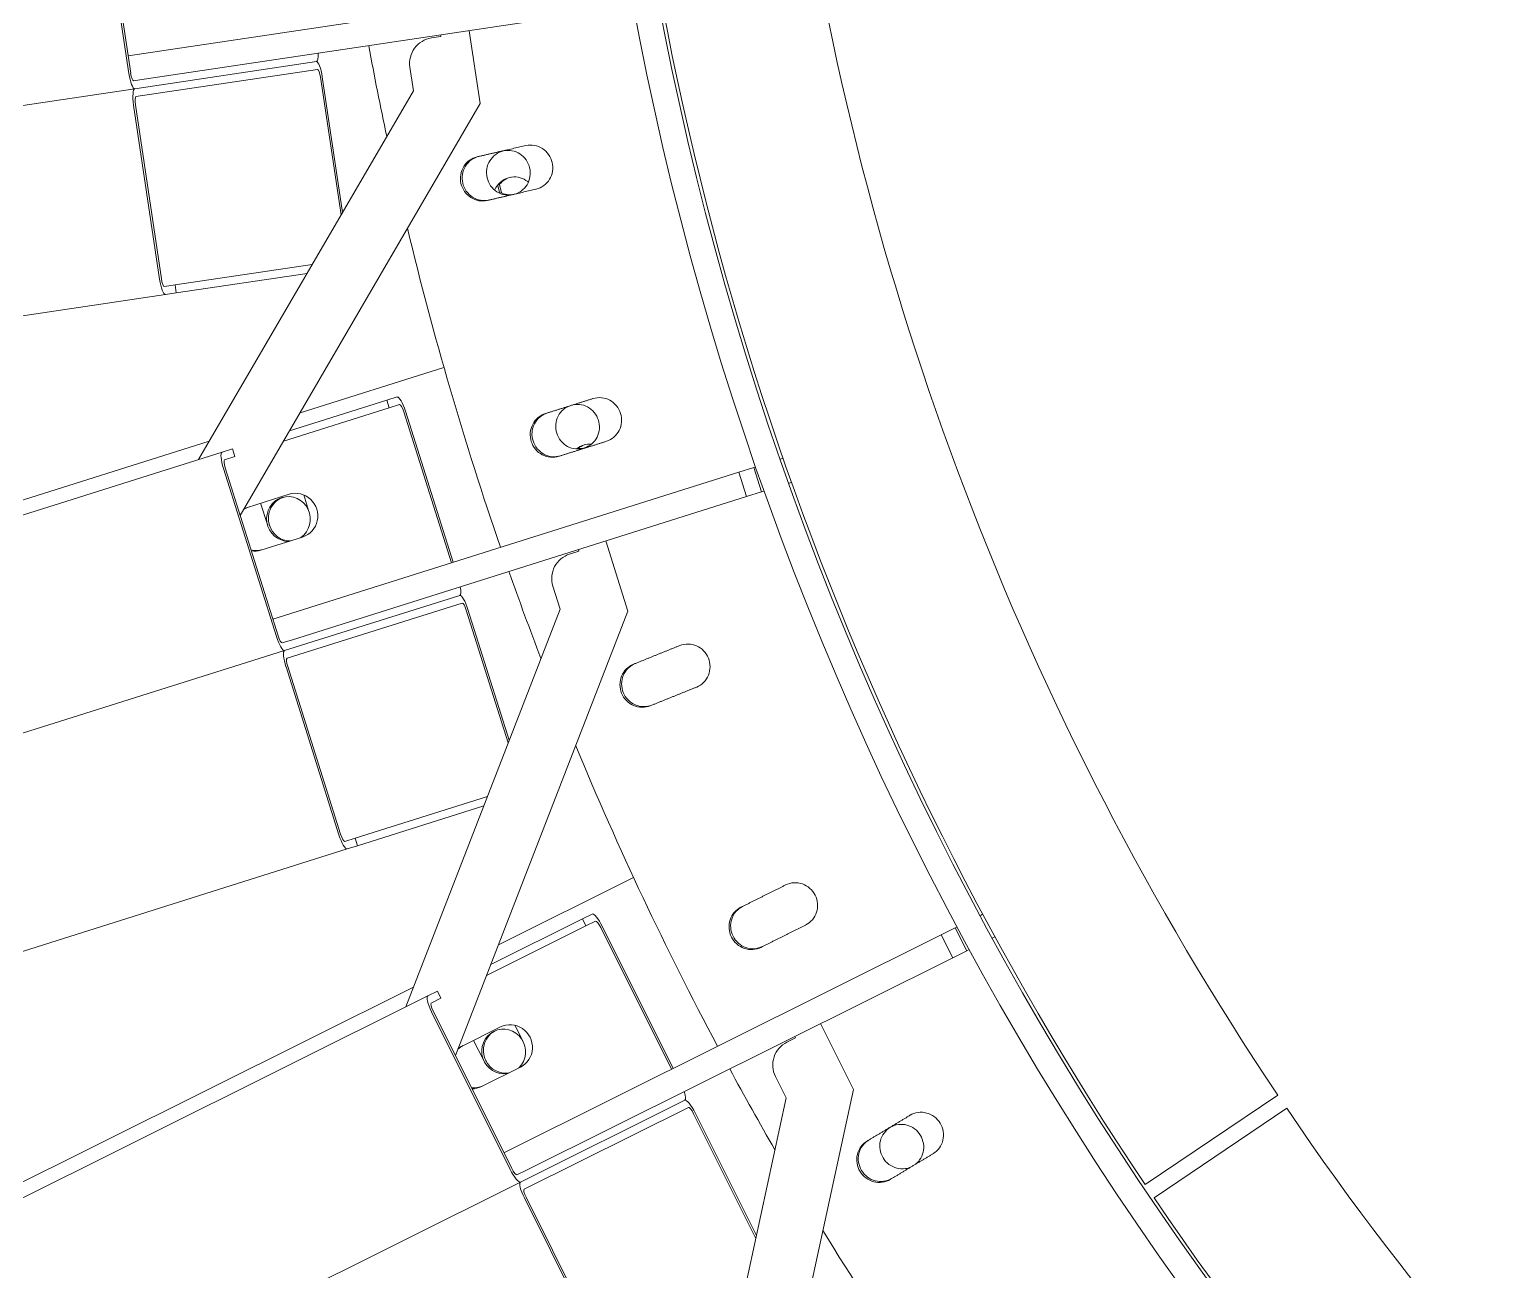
# Model space of a CAD drawing. Header units: millimetres. Extents: x -272986 to 200319, y -34579 to 49604.
# Drawn here: x 6626.9 to 7086.8, y 37869 to 38257.1 of the extents above; entities that cross this region are included whole.
import ezdxf
from ezdxf import colors
from ezdxf.entities.mleader import LeaderData, LeaderLine
from ezdxf.math import Vec2, Vec3

# ---------------------------------------------------------------- set-up
doc = ezdxf.new("R2010")
doc.units = ezdxf.units.MM
doc.linetypes.add('HIDDEN2', pattern=[4.7625, 3.175, -1.5875])
doc.layers.get('Defpoints').update_dxf_attribs({"color": 9})
for name, color, linetype in [('X 0001 M', 7, 'Continuous'), ('X 1001 M', 8, 'HIDDEN2'), ('X 3001 D', 5, 'Continuous')]:
    doc.layers.add(name, color=color, linetype=linetype)
doc.layers.add('X 5999 H', color=7, linetype='Continuous', true_color=0xffffff)
doc.styles.add('BIT STD. 2.5', font='isocpeur.ttf', dxfattribs={"height": 2.5})
doc.dimstyles.new('BIT STD. 2.5', dxfattribs={"dimtxt": 2.5, "dimasz": 2.5, "dimexe": 1, "dimexo": 0.75, "dimgap": 1, "dimtad": 1, "dimdec": 0, "dimdsep": 46, "dimtxsty": 'BIT STD. 2.5', "dimcen": 0, "dimadec": 0, "dimazin": 0, "dimtfac": 1, "dimtdec": 0, "dimtmove": 0, "dimatfit": 3, "dimfxl": 1, "dimtfill": 1, "dimlwd": -1, "dimlwe": -1, "dimarcsym": 0})

# ---------------------------------------------------------------- blocks, each defined once
blk = doc.blocks.new('A$C89218876')
at = {"layer": 'X 1001 M', "linetype": 'Continuous', "lineweight": 0}
for p, q in [((472.66, -813.68), (497.66, -856.98)), ((468.33, -816.18), (493.33, -859.48)), ((413.16, -901.68), (412.84, -900.91)), ((405.55, -904.22), (405.77, -904.74)), ((405.77, -904.74), (405.93, -905.14)), ((413.22, -901.84), (413.16, -901.68)), ((416.6, -909.99), (409.21, -913.05)), ((416.6, -909.99), (416.29, -909.23)), ((418.47, -914.49), (416.6, -909.99)), ((409, -912.54), (409.21, -913.05)), ((409.21, -913.05), (411.07, -917.56)), ((411.07, -917.56), (418.47, -914.49)), ((475.39, -1051.92), (418.47, -914.49)), ((469.5, -1058.62), (411.07, -917.56)), ((436.12, -957.11), (457.39, -948.3)), ((600.4, -989.87), (457.39, -948.3)), ((259.11, -956.53), (259.24, -957.08)), ((267.02, -955.21), (266.82, -954.4)), ((267.06, -955.38), (267.02, -955.21)), ((259.24, -957.08), (259.34, -957.5)), ((261.21, -965.28), (261.34, -965.83)), ((269.12, -963.96), (261.34, -965.83)), ((269.12, -963.96), (268.93, -963.16)), ((270.26, -968.7), (269.12, -963.96)), ((440.02, -965.23), (439.56, -965.43)), ((441.17, -968.01), (440.02, -965.23)), ((261.34, -965.83), (262.48, -970.57)), ((262.48, -970.57), (270.26, -968.7)), ((304.98, -1113.34), (270.26, -968.7)), ((458.55, -969.47), (451.62, -972.34)), ((458.55, -969.47), (586.58, -1006.68)), ((298.12, -1119.03), (262.48, -970.57)), ((500.79, -981.74), (461.23, -998.13)), ((501.66, -981.99), (461.44, -998.65)), ((119.39, -1151.89), (107.41, -999.68)), ((127.06, -1147.34), (115.39, -999.05)), ((457.04, -1001.08), (478.99, -1054.08)), ((457.04, -1001.08), (478.99, -1054.08)), ((459.35, -1000.13), (481.3, -1053.12)), ((446.91, -1004.06), (401.18, -1023.01)), ((401.39, -1023.53), (447.12, -1004.58)), ((281.02, -1013.55), (303.41, -1008.18)), ((438.15, -1071.6), (303.41, -1008.18)), ((386.49, -1012.22), (404.53, -1055.78)), ((283.61, -1022.19), (283.12, -1022.3)), ((284.31, -1025.1), (283.61, -1022.19)), ((400.59, -1028.12), (399.3, -1025)), ((301.25, -1029.26), (293.96, -1031.01)), ((301.25, -1029.26), (421.88, -1086.05)), ((396.99, -1025.96), (398.28, -1029.08)), ((398.28, -1029.08), (400.59, -1028.12)), ((398.28, -1029.08), (410.5, -1058.59)), ((400.59, -1028.12), (413.86, -1060.17)), ((534.64, -1031.64), (483.82, -1052.69)), ((534.85, -1032.16), (484.04, -1053.21)), ((167.59, -1038.94), (170.23, -1038.52)), ((170.14, -1039.1), (167.85, -1039.46)), ((119.01, -1045.03), (141.96, -1043.23)), ((265.12, -1126.95), (141.96, -1043.23)), ((341.05, -1048), (299.41, -1058)), ((341.86, -1048.38), (299.54, -1058.54)), ((430.01, -1052.4), (435.04, -1050.29)), ((443.15, -1051.58), (448.37, -1064.18)), ((475.39, -1051.92), (476.68, -1055.04)), ((120.21, -1053.97), (119.72, -1054.01)), ((120.45, -1056.96), (120.21, -1053.97)), ((358.06, -1056.01), (368.18, -1098.16)), ((360.96, -1057.37), (370.61, -1097.58)), ((423.77, -1077.56), (474.59, -1056.51)), ((423.99, -1078.08), (474.8, -1057.03)), ((435.44, -1069.54), (430.22, -1056.93)), ((478.99, -1054.08), (1418.35, -3321.9)), ((478.99, -1054.08), (1418.35, -3321.9)), ((223.39, -1060.22), (234.39, -1106.06)), ((284.33, -1061.61), (236.2, -1073.17)), ((236.33, -1073.72), (284.47, -1062.16)), ((294.81, -1060.26), (308.2, -1116.03)), ((294.81, -1060.26), (308.2, -1116.03)), ((297.24, -1059.67), (310.63, -1115.45)), ((440.23, -1062.3), (440.6, -1062.15)), ((136.53, -1063.72), (129.05, -1064.31)), ((136.53, -1063.72), (246.79, -1138.67)), ((440.27, -1062.9), (433.81, -1065.6)), ((440.55, -1062.78), (440.53, -1062.79)), ((231.6, -1075.43), (232.39, -1078.71)), ((234.82, -1078.13), (234.03, -1074.85)), ((419.96, -1074.88), (417.65, -1075.84)), ((417.65, -1075.84), (418.94, -1078.95)), ((421.25, -1078), (419.96, -1074.88)), ((232.39, -1078.71), (234.82, -1078.13)), ((232.39, -1078.71), (239.85, -1109.77)), ((234.82, -1078.13), (242.92, -1111.86)), ((418.94, -1078.95), (1356.91, -3343.43)), ((415.91, -1083.24), (994.35, -2479.67)), ((172.91, -1088.45), (130.21, -1091.81)), ((173.65, -1088.95), (130.26, -1092.37)), ((125.32, -1093.32), (129.82, -1150.51)), ((125.32, -1093.32), (129.82, -1150.51)), ((127.81, -1093.12), (132.31, -1150.31)), ((188.46, -1099.02), (191.86, -1142.24)), ((368.18, -1098.16), (370.61, -1097.58)), ((368.97, -1101.44), (368.18, -1098.16)), ((370.61, -1097.58), (371.4, -1100.86)), ((191.11, -1100.82), (194.35, -1142.04)), ((366.67, -1102.57), (313.19, -1115.41)), ((366.8, -1103.12), (313.32, -1115.96)), ((371.4, -1100.86), (944.49, -3487.94)), ((260.08, -1106.71), (265.39, -1105.42)), ((273.2, -1107.95), (276.38, -1121.22)), ((262.77, -1124.49), (259.58, -1111.22)), ((304.98, -1113.34), (305.77, -1116.62)), ((308.2, -1116.03), (881.24, -3502.91)), ((308.2, -1116.03), (881.24, -3502.91)), ((249.99, -1130.59), (303.47, -1117.75)), ((250.12, -1131.13), (303.6, -1118.29)), ((268.57, -1118.68), (261.77, -1120.34)), ((268.63, -1118.09), (269.02, -1118)), ((268.87, -1118.61), (268.85, -1118.62)), ((246.64, -1127.34), (244.21, -1127.93)), ((244.21, -1127.93), (244.99, -1131.21)), ((244.99, -1131.21), (817.2, -3514.61)), ((247.43, -1130.62), (246.64, -1127.34)), ((241.33, -1134.96), (594.2, -2604.69)), ((191.86, -1142.24), (194.35, -1142.04)), ((192.13, -1145.6), (191.86, -1142.24)), ((194.35, -1142.04), (194.62, -1145.41)), ((127.06, -1147.34), (127.33, -1150.7)), ((189.68, -1146.36), (134.85, -1150.67)), ((189.72, -1146.92), (134.89, -1151.24)), ((194.62, -1145.41), (387.26, -3593.21)), ((70.05, -1155.77), (124.88, -1151.46)), ((70.09, -1156.34), (124.92, -1152.02)), ((129.82, -1150.51), (322.41, -3597.61)), ((129.82, -1150.51), (322.41, -3597.61))]:
    blk.add_line(p, q, dxfattribs=at)
for centre, radius, start, end in [((0, 0), 991, 300.14454, 329.21948), ((0, 0), 941, 300.15222, 326.10582), ((0, 0), 992, 274.5, 316.99278), ((0, 0), 1000, 274.5, 316.99278), ((0, 0), 941, 273.89418, 299.84778), ((0, 0), 991, 270.78052, 299.85546), ((0, 0.03), 1083.53, 297.52154, 303.01435), ((448.56, -964.94), 8, 202.5, 292.5), ((0, 0.03), 1083.53, 294.43779, 295.96944), ((0, 0.03), 1083.53, 288.52167, 294.01457), ((292.09, -1023.24), 8, 193.5, 283.5), ((0, 0.03), 1083.53, 285.43802, 286.96957), ((0, 0.03), 1083.53, 279.52184, 285.0148), ((128.42, -1056.33), 8, 184.5, 274.5), ((0, 0.03), 1083.53, 276.43826, 277.96975)]:
    blk.add_arc(centre, radius, start, end, dxfattribs=at)
for centre, major_axis, ratio, start_param, end_param in [((452.42, -1003), (4.62, 1.91), 0.224951, 0, 1.047198), ((461.66, -999.17), (-2.31, -0.96), 0.224951, -1.570796, 0), ((401.61, -1024.05), (-4.62, -1.91), 0.224951, -1.570796, 0), ((483.61, -1052.17), (-2.31, -0.96), 0.224951, 0, 1.570796), ((437.75, -1055.95), (6.66, 2.16), 0.97437, -1.492733, -0.23467), ((474.37, -1055.99), (4.62, 1.91), 0.224951, -1.570796, 0), ((289.95, -1061.42), (4.86, 1.17), 0.224951, 0, 1.047198), ((299.67, -1059.09), (-2.43, -0.58), 0.224951, -1.570796, 0), ((437.75, -1055.95), (-6.66, -2.16), 0.97437, 0.041238, 1.645827), ((441.69, -1066.34), (6.47, 2.68), 0.97437, -0.540658, 0), ((441.69, -1066.34), (-6.47, -2.68), 0.97437, 0, 0.288703), ((236.47, -1074.26), (-4.86, -1.17), 0.224951, -1.570796, 0), ((423.56, -1077.04), (-4.62, -1.91), 0.224951, 0, 1.570796), ((120.33, -1093.71), (4.98, 0.39), 0.224951, 0, 1.047198), ((130.3, -1092.93), (-2.49, -0.2), 0.224951, -1.570796, 0), ((366.54, -1102.03), (2.43, 0.58), 0.224951, -1.570796, 0), ((267.18, -1111.43), (-6.91, -1.1), 0.97437, 0.041238, 1.645827), ((267.18, -1111.43), (6.91, 1.1), 0.97437, -1.492733, -0.23467), ((303.34, -1117.2), (4.86, 1.17), 0.224951, -1.570796, 0), ((313.06, -1114.87), (-2.43, -0.58), 0.224951, 0, 1.570796), ((269.44, -1122.31), (6.81, 1.63), 0.97437, -0.540658, 0), ((269.44, -1122.31), (-6.81, -1.63), 0.97437, 0, 0.288703), ((249.86, -1130.04), (-4.86, -1.17), 0.224951, 0, 1.570796), ((189.63, -1145.8), (2.49, 0.2), 0.224951, -1.570796, 0), ((124.83, -1150.9), (4.98, 0.39), 0.224951, -1.570796, 0), ((134.8, -1150.11), (-2.49, -0.2), 0.224951, 0, 1.570796)]:
    blk.add_ellipse(centre, major_axis=major_axis, ratio=ratio, start_param=start_param, end_param=end_param, dxfattribs=at)
at = {"layer": 'X 1001 M', "linetype": 'Continuous', "lineweight": 0, "extrusion": (0, 0, -1)}
for centre, major_axis, ratio, start_param, end_param in [((461.66, -999.17), (-4.62, -1.91), 0.224951, 0, 1.570796), ((401.61, -1024.05), (-2.31, -0.96), 0.224951, 0, 1.570796), ((436.69, -1054.26), (-6.47, -2.68), 0.97437, 0, 3.141593), ((437.93, -1056.48), (6.66, 2.16), 0.97437, 0.213375, 5.916741), ((474.37, -1055.99), (2.31, 0.96), 0.224951, 0, 1.570796), ((483.61, -1052.17), (-4.62, -1.91), 0.224951, -1.570796, 0), ((299.67, -1059.09), (-4.86, -1.17), 0.224951, 0, 1.570796), ((441.91, -1066.86), (6.47, 2.68), 0.97437, 0, 0.446983), ((441.91, -1066.86), (-6.47, -2.68), 0.97437, -0.173337, 0), ((236.47, -1074.26), (-2.43, -0.58), 0.224951, 0, 1.570796), ((423.56, -1077.04), (-2.31, -0.96), 0.224951, -1.570796, 0), ((130.3, -1092.93), (-4.98, -0.39), 0.224951, 0, 1.570796), ((266.39, -1109.59), (-6.81, -1.63), 0.97437, 0, 3.141593), ((366.54, -1102.03), (4.86, 1.17), 0.224951, 0, 1.570796), ((267.26, -1111.98), (6.91, 1.1), 0.97437, 0.213375, 5.916741), ((303.34, -1117.2), (2.43, 0.58), 0.224951, 0, 1.570796), ((313.06, -1114.87), (-4.86, -1.17), 0.224951, -1.570796, 0), ((269.57, -1122.85), (6.81, 1.63), 0.97437, 0, 0.446983), ((269.57, -1122.85), (-6.81, -1.63), 0.97437, -0.173337, 0), ((249.86, -1130.04), (-2.43, -0.58), 0.224951, -1.570796, 0), ((189.63, -1145.8), (4.98, 0.39), 0.224951, 0, 1.570796), ((124.83, -1150.9), (2.49, 0.2), 0.224951, 0, 1.570796), ((134.8, -1150.11), (-4.98, -0.39), 0.224951, -1.570796, 0)]:
    blk.add_ellipse(centre, major_axis=major_axis, ratio=ratio, start_param=start_param, end_param=end_param, dxfattribs=at)
at = {"layer": 'X 1001 M', "linetype": 'Continuous', "lineweight": 0}
for points, knots in [([(479.13, -924.89), (479.12, -924.88), (479.11, -924.86), (479.11, -924.85), (478.71, -924.09), (478.14, -923.37), (476.74, -922.2), (475.91, -921.77), (474.26, -921.26), (473.33, -921.16), (471.48, -921.32), (470.57, -921.59), (469.01, -922.39), (468.26, -922.96), (467.04, -924.36), (466.58, -925.18), (466.02, -926.81), (465.88, -927.74), (466, -929.55), (466.25, -930.44), (466.64, -931.22), (466.65, -931.23), (466.65, -931.25)], [4.214319, 4.214319, 4.214319, 4.214319, 4.218897, 4.218897, 4.218897, 4.481428, 4.481428, 4.743958, 4.743958, 5.006489, 5.006489, 5.269019, 5.269019, 5.53155, 5.53155, 5.79408, 5.79408, 6.056611, 6.056611, 6.319142, 6.319142, 6.32372, 6.32372, 6.32372, 6.32372]), ([(482.8, -932.1), (482.99, -932.65), (483.12, -933.24), (483.24, -934.76), (483.11, -935.69), (482.55, -937.34), (482.09, -938.17), (480.87, -939.58), (480.11, -940.16), (478.53, -940.97), (477.62, -941.24), (475.76, -941.4), (474.81, -941.29), (473.15, -940.76), (472.32, -940.32), (470.92, -939.13), (470.35, -938.39), (469.58, -936.86), (469.33, -935.97), (469.21, -934.16), (469.35, -933.23), (469.91, -931.6), (470.37, -930.78), (471.59, -929.38), (472.35, -928.81), (473.91, -928.01), (474.82, -927.74), (476.66, -927.57), (477.6, -927.68), (479.25, -928.19), (480.07, -928.62), (481.25, -929.6), (481.67, -930.07), (482.02, -930.56)], [0.091606, 0.091606, 0.091606, 0.091606, 0.264823, 0.264823, 0.529646, 0.529646, 0.794469, 0.794469, 1.059292, 1.059292, 1.324115, 1.324115, 1.588938, 1.588938, 1.853761, 1.853761, 2.118584, 2.118584, 2.381123, 2.381123, 2.643662, 2.643662, 2.906201, 2.906201, 3.16874, 3.16874, 3.43128, 3.43128, 3.693819, 3.693819, 3.956358, 3.956358, 4.136099, 4.136099, 4.136099, 4.136099]), ([(485.95, -938.28), (486.33, -939.03), (486.59, -939.92), (486.72, -941.73), (486.6, -942.66), (486.04, -944.31), (485.58, -945.14), (484.36, -946.55), (483.59, -947.13), (482.02, -947.94), (481.1, -948.21), (479.24, -948.37), (478.3, -948.26), (476.64, -947.73), (475.81, -947.29), (474.42, -946.12), (473.86, -945.39), (473.47, -944.64)], [0.004513, 0.004513, 0.004513, 0.004513, 0.264815, 0.264815, 0.52963, 0.52963, 0.794446, 0.794446, 1.059261, 1.059261, 1.324076, 1.324076, 1.588891, 1.588891, 1.853706, 1.853706, 2.114008, 2.114008, 2.114008, 2.114008]), ([(473.73, -945.14), (474.11, -945.89), (474.68, -946.62), (476.06, -947.79), (476.89, -948.24), (478.56, -948.76), (479.5, -948.87), (481.36, -948.71), (482.28, -948.44), (483.85, -947.64), (484.61, -947.05), (485.83, -945.64), (486.3, -944.81), (486.85, -943.16), (486.98, -942.23), (486.84, -940.42), (486.59, -939.54), (486.2, -938.78)], [2.104891, 2.104891, 2.104891, 2.104891, 2.365195, 2.365195, 2.630009, 2.630009, 2.894824, 2.894824, 3.159639, 3.159639, 3.424453, 3.424453, 3.689268, 3.689268, 3.954082, 3.954082, 4.214386, 4.214386, 4.214386, 4.214386]), ([(405.08, -959.63), (405.08, -959.62), (405.07, -959.6), (405.06, -959.59), (404.73, -958.8), (404.22, -958.03), (402.91, -956.77), (402.12, -956.27), (400.52, -955.63), (399.59, -955.45), (397.74, -955.47), (396.81, -955.67), (395.2, -956.34), (394.4, -956.86), (393.07, -958.15), (392.55, -958.93), (391.86, -960.52), (391.65, -961.43), (391.63, -963.25), (391.81, -964.16), (392.14, -964.96), (392.14, -964.97), (392.15, -964.99)], [4.214319, 4.214319, 4.214319, 4.214319, 4.218897, 4.218897, 4.218897, 4.481428, 4.481428, 4.743958, 4.743958, 5.006489, 5.006489, 5.269019, 5.269019, 5.53155, 5.53155, 5.79408, 5.79408, 6.056611, 6.056611, 6.319142, 6.319142, 6.32372, 6.32372, 6.32372, 6.32372]), ([(410.83, -973.51), (411.16, -974.3), (411.34, -975.2), (411.33, -977.01), (411.13, -977.93), (410.45, -979.54), (409.92, -980.33), (408.59, -981.64), (407.79, -982.16), (406.16, -982.83), (405.22, -983.03), (403.36, -983.05), (402.42, -982.86), (400.81, -982.21), (400.02, -981.7), (398.72, -980.42), (398.22, -979.65), (397.9, -978.87)], [0.004513, 0.004513, 0.004513, 0.004513, 0.264815, 0.264815, 0.52963, 0.52963, 0.794446, 0.794446, 1.059261, 1.059261, 1.324076, 1.324076, 1.588891, 1.588891, 1.853706, 1.853706, 2.114008, 2.114008, 2.114008, 2.114008]), ([(398.11, -979.39), (398.44, -980.17), (398.94, -980.94), (400.23, -982.22), (401.02, -982.73), (402.64, -983.38), (403.57, -983.57), (405.44, -983.55), (406.37, -983.35), (408.01, -982.68), (408.81, -982.16), (410.14, -980.85), (410.67, -980.06), (411.35, -978.45), (411.55, -977.53), (411.56, -975.71), (411.37, -974.82), (411.05, -974.03)], [2.104891, 2.104891, 2.104891, 2.104891, 2.365195, 2.365195, 2.630009, 2.630009, 2.894824, 2.894824, 3.159639, 3.159639, 3.424453, 3.424453, 3.689268, 3.689268, 3.954082, 3.954082, 4.214386, 4.214386, 4.214386, 4.214386]), ([(328.54, -988.45), (328.53, -988.44), (328.53, -988.43), (328.52, -988.41), (328.26, -987.6), (327.8, -986.79), (326.6, -985.43), (325.85, -984.87), (324.3, -984.11), (323.39, -983.86), (321.55, -983.73), (320.61, -983.86), (318.94, -984.4), (318.11, -984.85), (316.68, -986.04), (316.1, -986.78), (315.29, -988.3), (315.01, -989.19), (314.84, -991.01), (314.95, -991.93), (315.21, -992.75), (315.22, -992.77), (315.22, -992.78)], [4.214319, 4.214319, 4.214319, 4.214319, 4.218897, 4.218897, 4.218897, 4.481428, 4.481428, 4.743958, 4.743958, 5.006489, 5.006489, 5.269019, 5.269019, 5.53155, 5.53155, 5.79408, 5.79408, 6.056611, 6.056611, 6.319142, 6.319142, 6.32372, 6.32372, 6.32372, 6.32372]), ([(249.97, -1011.18), (249.97, -1011.17), (249.96, -1011.15), (249.96, -1011.14), (249.75, -1010.31), (249.37, -1009.47), (248.28, -1008.02), (247.57, -1007.4), (246.09, -1006.52), (245.2, -1006.2), (243.37, -1005.93), (242.42, -1005.98), (240.72, -1006.39), (239.85, -1006.77), (238.34, -1007.85), (237.7, -1008.54), (236.77, -1009.99), (236.43, -1010.86), (236.12, -1012.65), (236.15, -1013.58), (236.35, -1014.42), (236.35, -1014.44), (236.36, -1014.45)], [4.214319, 4.214319, 4.214319, 4.214319, 4.218897, 4.218897, 4.218897, 4.481428, 4.481428, 4.743958, 4.743958, 5.006489, 5.006489, 5.269019, 5.269019, 5.53155, 5.53155, 5.79408, 5.79408, 6.056611, 6.056611, 6.319142, 6.319142, 6.32372, 6.32372, 6.32372, 6.32372]), ([(333.18, -1002.75), (333.44, -1003.55), (333.56, -1004.46), (333.41, -1006.27), (333.14, -1007.17), (332.33, -1008.72), (331.74, -1009.47), (330.31, -1010.67), (329.47, -1011.12), (327.79, -1011.67), (326.84, -1011.8), (324.98, -1011.66), (324.07, -1011.4), (322.51, -1010.63), (321.76, -1010.06), (320.57, -1008.68), (320.13, -1007.88), (319.87, -1007.07)], [0.004513, 0.004513, 0.004513, 0.004513, 0.264815, 0.264815, 0.52963, 0.52963, 0.794446, 0.794446, 1.059261, 1.059261, 1.324076, 1.324076, 1.588891, 1.588891, 1.853706, 1.853706, 2.114008, 2.114008, 2.114008, 2.114008]), ([(320.04, -1007.61), (320.3, -1008.41), (320.74, -1009.22), (321.93, -1010.59), (322.68, -1011.16), (324.24, -1011.94), (325.16, -1012.2), (327.02, -1012.33), (327.97, -1012.2), (329.65, -1011.66), (330.49, -1011.2), (331.92, -1010), (332.5, -1009.26), (333.31, -1007.71), (333.58, -1006.81), (333.73, -1005), (333.62, -1004.09), (333.36, -1003.28)], [2.104891, 2.104891, 2.104891, 2.104891, 2.365195, 2.365195, 2.630009, 2.630009, 2.894824, 2.894824, 3.159639, 3.159639, 3.424453, 3.424453, 3.689268, 3.689268, 3.954082, 3.954082, 4.214386, 4.214386, 4.214386, 4.214386]), ([(237.81, -1020.51), (237.77, -1019.95), (237.79, -1019.37), (238.04, -1017.91), (238.39, -1017.05), (239.31, -1015.59), (239.96, -1014.9), (241.47, -1013.83), (242.33, -1013.44), (244.04, -1013.04), (244.98, -1012.98), (246.82, -1013.25), (247.7, -1013.58), (249.19, -1014.45), (249.89, -1015.07), (250.98, -1016.52), (251.37, -1017.37), (251.57, -1018.19)], [2.215555, 2.215555, 2.215555, 2.215555, 2.381123, 2.381123, 2.643662, 2.643662, 2.906201, 2.906201, 3.16874, 3.16874, 3.43128, 3.43128, 3.693819, 3.693819, 3.956358, 3.956358, 4.218897, 4.218897, 4.218897, 4.218897]), ([(251.7, -1020.73), (251.19, -1020.02), (250.83, -1019.22), (250.44, -1017.63), (250.38, -1016.75), (250.51, -1015.89)], [1.8664354, 1.8664354, 1.8664354, 1.8664354, 2.118584, 2.118584, 2.3695452, 2.3695452, 2.3695452, 2.3695452]), ([(251.57, -1018.19), (251.78, -1019.03), (251.83, -1019.96), (251.53, -1021.77), (251.19, -1022.65), (250.27, -1024.13), (249.62, -1024.82), (248.1, -1025.91), (247.23, -1026.3), (245.51, -1026.71), (244.56, -1026.76), (242.71, -1026.48), (241.82, -1026.15), (240.32, -1025.26), (239.62, -1024.63), (238.75, -1023.45), (238.49, -1022.96), (238.28, -1022.46)], [0, 0, 0, 0, 0.264823, 0.264823, 0.529646, 0.529646, 0.794469, 0.794469, 1.059292, 1.059292, 1.324115, 1.324115, 1.588938, 1.588938, 1.853761, 1.853761, 2.012834, 2.012834, 2.012834, 2.012834]), ([(169.86, -1027.68), (169.86, -1027.66), (169.86, -1027.65), (169.85, -1027.63), (169.71, -1026.79), (169.39, -1025.92), (168.42, -1024.39), (167.77, -1023.72), (166.36, -1022.73), (165.5, -1022.34), (163.69, -1021.92), (162.74, -1021.9), (161.02, -1022.18), (160.12, -1022.49), (158.53, -1023.44), (157.84, -1024.08), (156.8, -1025.46), (156.38, -1026.29), (155.93, -1028.06), (155.9, -1028.98), (156.03, -1029.84), (156.03, -1029.85), (156.03, -1029.87)], [4.214319, 4.214319, 4.214319, 4.214319, 4.218897, 4.218897, 4.218897, 4.481428, 4.481428, 4.743958, 4.743958, 5.006489, 5.006489, 5.269019, 5.269019, 5.53155, 5.53155, 5.79408, 5.79408, 6.056611, 6.056611, 6.319142, 6.319142, 6.32372, 6.32372, 6.32372, 6.32372]), ([(171.14, -1035.74), (171.14, -1036.31), (171.08, -1036.88), (170.73, -1038.33), (170.32, -1039.18), (169.28, -1040.58), (168.58, -1041.23), (166.98, -1042.19), (166.08, -1042.51), (164.34, -1042.79), (163.38, -1042.76), (161.56, -1042.34), (160.7, -1041.94), (159.28, -1040.93), (158.63, -1040.25), (157.66, -1038.69), (157.35, -1037.81), (157.09, -1036.12), (157.13, -1035.19), (157.58, -1033.43), (157.99, -1032.59), (159.03, -1031.21), (159.73, -1030.58), (161.32, -1029.63), (162.21, -1029.31), (163.94, -1029.04), (164.89, -1029.06), (166.69, -1029.47), (167.55, -1029.86), (168.97, -1030.86), (169.62, -1031.52), (170.42, -1032.8), (170.67, -1033.35), (170.85, -1033.91)], [0.098018, 0.098018, 0.098018, 0.098018, 0.264823, 0.264823, 0.529646, 0.529646, 0.794469, 0.794469, 1.059292, 1.059292, 1.324115, 1.324115, 1.588938, 1.588938, 1.853761, 1.853761, 2.118584, 2.118584, 2.381123, 2.381123, 2.643662, 2.643662, 2.906201, 2.906201, 3.16874, 3.16874, 3.43128, 3.43128, 3.693819, 3.693819, 3.956358, 3.956358, 4.129674, 4.129674, 4.129674, 4.129674]), ([(169.21, -1040.57), (168.94, -1040.43), (168.68, -1040.27), (167.72, -1039.6), (167.06, -1038.93), (166.08, -1037.38), (165.76, -1036.5), (165.49, -1034.81), (165.52, -1033.88), (165.96, -1032.12), (166.36, -1031.28), (167.05, -1030.34), (167.25, -1030.11), (167.47, -1029.88)], [1.498335, 1.498335, 1.498335, 1.498335, 1.588938, 1.588938, 1.853761, 1.853761, 2.118584, 2.118584, 2.381123, 2.381123, 2.643662, 2.643662, 2.734652, 2.734652, 2.734652, 2.734652]), ([(253.48, -1025.8), (253.68, -1026.62), (253.72, -1027.54), (253.43, -1029.33), (253.08, -1030.21), (252.16, -1031.68), (251.52, -1032.38), (250, -1033.47), (249.12, -1033.86), (247.41, -1034.27), (246.45, -1034.32), (244.6, -1034.04), (243.71, -1033.71), (242.22, -1032.82), (241.51, -1032.19), (240.44, -1030.72), (240.06, -1029.89), (239.86, -1029.06)], [0.004513, 0.004513, 0.004513, 0.004513, 0.264815, 0.264815, 0.52963, 0.52963, 0.794446, 0.794446, 1.059261, 1.059261, 1.324076, 1.324076, 1.588891, 1.588891, 1.853706, 1.853706, 2.114008, 2.114008, 2.114008, 2.114008]), ([(240, -1029.61), (240.19, -1030.44), (240.57, -1031.27), (241.65, -1032.74), (242.35, -1033.36), (243.84, -1034.26), (244.73, -1034.59), (246.58, -1034.87), (247.54, -1034.82), (249.25, -1034.4), (250.13, -1034.02), (251.65, -1032.93), (252.29, -1032.23), (253.22, -1030.75), (253.56, -1029.88), (253.85, -1028.08), (253.81, -1027.17), (253.61, -1026.34)], [2.104891, 2.104891, 2.104891, 2.104891, 2.365195, 2.365195, 2.630009, 2.630009, 2.894824, 2.894824, 3.159639, 3.159639, 3.424453, 3.424453, 3.689268, 3.689268, 3.954082, 3.954082, 4.214386, 4.214386, 4.214386, 4.214386]), ([(165.59, -1035.41), (165.75, -1036.16), (166.05, -1036.92), (166.84, -1038.17), (167.29, -1038.69), (167.8, -1039.12)], [2.1334632, 2.1334632, 2.1334632, 2.1334632, 2.3651316, 2.3651316, 2.5611986, 2.5611986, 2.5611986, 2.5611986]), ([(170.09, -1038.76), (170.43, -1038.19), (170.7, -1037.55), (171, -1036.33), (171.06, -1035.75), (171.05, -1035.19)], [3.7572992, 3.7572992, 3.7572992, 3.7572992, 3.9540733, 3.9540733, 4.1208771, 4.1208771, 4.1208771, 4.1208771]), ([(172.21, -1042.52), (172.34, -1043.36), (172.32, -1044.28), (171.88, -1046.04), (171.47, -1046.89), (170.43, -1048.29), (169.74, -1048.93), (168.14, -1049.9), (167.24, -1050.22), (165.49, -1050.49), (164.54, -1050.47), (162.72, -1050.05), (161.85, -1049.65), (160.43, -1048.64), (159.78, -1047.96), (158.83, -1046.41), (158.52, -1045.55), (158.38, -1044.71)], [0.004513, 0.004513, 0.004513, 0.004513, 0.264815, 0.264815, 0.52963, 0.52963, 0.794446, 0.794446, 1.059261, 1.059261, 1.324076, 1.324076, 1.588891, 1.588891, 1.853706, 1.853706, 2.114008, 2.114008, 2.114008, 2.114008]), ([(158.47, -1045.27), (158.6, -1046.1), (158.91, -1046.97), (159.87, -1048.51), (160.52, -1049.19), (161.94, -1050.2), (162.8, -1050.6), (164.62, -1051.02), (165.58, -1051.05), (167.32, -1050.77), (168.23, -1050.45), (169.83, -1049.49), (170.52, -1048.84), (171.56, -1047.44), (171.97, -1046.6), (172.4, -1044.83), (172.43, -1043.91), (172.3, -1043.08)], [2.104891, 2.104891, 2.104891, 2.104891, 2.365195, 2.365195, 2.630009, 2.630009, 2.894824, 2.894824, 3.159639, 3.159639, 3.424453, 3.424453, 3.689268, 3.689268, 3.954082, 3.954082, 4.214386, 4.214386, 4.214386, 4.214386])]:
    blk.add_open_spline(points, degree=3, knots=knots, dxfattribs=at)
for points, weights in [([(486.2, -938.78), (482.64, -931.78), (479.13, -924.89)], [1.00148063355, 1.00188341155, 1.00223105467]), ([(466.65, -931.25), (470.16, -938.14), (473.73, -945.14)], [1.00223105347, 1.00188341054, 1.00148063275]), ([(411.05, -974.03), (408.04, -966.78), (405.08, -959.63)], [1.0014806328, 1.00188341059, 1.00223105354]), ([(392.15, -964.99), (395.11, -972.14), (398.11, -979.39)], [1.00223105186, 1.00188340918, 1.00148063168]), ([(333.36, -1003.28), (330.93, -995.81), (328.54, -988.45)], [1.00148063213, 1.00188340975, 1.00223105254]), ([(315.22, -992.78), (317.61, -1000.14), (320.04, -1007.61)], [1.00223105227, 1.00188340952, 1.00148063195]), ([(253.61, -1026.34), (251.78, -1018.71), (249.97, -1011.18)], [1.00148063247, 1.00188341018, 1.00223105304]), ([(236.36, -1014.45), (238.16, -1021.98), (240, -1029.61)], [1.00223105532, 1.0018834121, 1.00148063398]), ([(156.03, -1029.87), (157.24, -1037.51), (158.47, -1045.27)], [1.00223105421, 1.00188341116, 1.00148063324]), ([(172.3, -1043.08), (171.07, -1035.32), (169.86, -1027.68)], [1.00148063405, 1.00188341219, 1.00223105543])]:
    blk.add_rational_spline(points, weights, degree=2, dxfattribs=at)
for points in [[(250.58, -1018.19), (250.79, -1018.89), (251.12, -1019.58), (251.57, -1020.19)], [(251.57, -1020.19), (251.68, -1019.44), (251.65, -1018.68), (251.51, -1017.96)]]:
    blk.add_open_spline(points, degree=3, dxfattribs=at)
blk = doc.blocks.new('*D206')
at = {"layer": 'Defpoints', "color": 0, "transparency": 16777216}
for p in [(7798.5, 48049.63), (5189.74, 31280.64), (5072.77, 30959.26), (6721.99, 29238.05), (7798.5, 29039.7)]:
    blk.add_point(p, dxfattribs=at)
at = {"layer": 'X 3001 D', "color": 0, "transparency": 16777216}
blk.add_line((5057.38, 30916.98), (4606.5, 29678.19), dxfattribs=at)
blk.add_arc((7798.5, 38448.15), 9272.79, 250.926847, 269.073153, dxfattribs=at)
for points in [[(4760.02, 29660.85), (4776.74, 29707.97), (4627.02, 29734.57)], [(7648.71, 29201.56), (7648.3, 29151.57), (7798.5, 29175.35)]]:
    blk.add_solid(points, dxfattribs=at)
at = {"layer": 'X 3001 D', "color": 0, "transparency": 16777216, "insert": (5284.72, 29662.98), "char_height": 150, "attachment_point": 5, "rotation": 344.0321, "style": 'BIT STD. 2.5', "bg_fill": 3, "box_fill_scale": 1.1, "bg_fill_color": 256, "bg_fill_true_color": 13158600, "bg_fill_transparency": 0}
blk.add_mtext('20° - {\\C7;N05}', dxfattribs=at)
blk = doc.blocks.new('*D207')
at = {"layer": 'Defpoints', "color": 0, "transparency": 16777216}
for p in [(-1697.65, 38448.15), (18712.74, 38448.15), (-1494.55, 37361.94), (629.78, 35838.94), (308.4, 35721.97)]:
    blk.add_point(p, dxfattribs=at)
at = {"layer": 'X 3001 D', "color": 0, "transparency": 16777216}
blk.add_line((266.11, 35706.58), (-1049.94, 35227.58), dxfattribs=at)
blk.add_arc((7798.5, 38448.15), 9356.31, 180.918573, 199.081427, dxfattribs=at)
for points in [[(-1581.61, 38297.95), (-1531.61, 38298.35), (-1557.81, 38448.15)], [(-1020.17, 35397.82), (-1067.29, 35381.1), (-993.56, 35248.1)]]:
    blk.add_solid(points, dxfattribs=at)
at = {"layer": 'X 3001 D', "color": 0, "transparency": 16777216, "insert": (-1094.56, 36009.89), "char_height": 150, "attachment_point": 5, "rotation": 285.3323, "style": 'BIT STD. 2.5', "bg_fill": 3, "box_fill_scale": 1.1, "bg_fill_color": 256, "bg_fill_true_color": 13158600, "bg_fill_transparency": 0}
blk.add_mtext('20° - {\\C7;N01}', dxfattribs=at)
blk = doc.blocks.new('*D210')
at = {"layer": 'Defpoints', "color": 0, "transparency": 16777216}
for p in [(7798.5, 48049.63), (6198.72, 47520.93), (3813.75, 45349.93), (3909.25, 45184.52), (7798.5, 29039.7)]:
    blk.add_point(p, dxfattribs=at)
at = {"layer": 'X 3001 D', "color": 0, "transparency": 16777216}
blk.add_line((3791.25, 45388.91), (3162.13, 46478.58), dxfattribs=at)
blk.add_arc((7798.5, 38448.15), 9212.75, 90.932888, 119.067112, dxfattribs=at)
for points in [[(7648.3, 47684.67), (7648.71, 47634.67), (7798.5, 47660.89)], [(3334.96, 46478.81), (3310.31, 46522.31), (3192.13, 46426.62)]]:
    blk.add_solid(points, dxfattribs=at)
at = {"layer": 'X 3001 D', "color": 0, "transparency": 16777216, "insert": (3709.26, 46854.07), "char_height": 150, "attachment_point": 5, "rotation": 25.9416, "style": 'BIT STD. 2.5', "bg_fill": 3, "box_fill_scale": 1.1, "bg_fill_color": 256, "bg_fill_true_color": 13158600, "bg_fill_transparency": 0}
blk.add_mtext('{\\C7;N06} - 30°', dxfattribs=at)
blk = doc.blocks.new('*D435')
at = {"layer": 'Defpoints', "color": 0, "transparency": 16777216}
for p in [(-1697.65, 38448.15), (18712.74, 38448.15), (18508.5, 38139.19), (14424.32, 37876.49), (15619.75, 37771.9)]:
    blk.add_point(p, dxfattribs=at)
at = {"layer": 'X 3001 D', "color": 0, "transparency": 16777216}
for p, q in [((15664.58, 37767.98), (18532.35, 37517.08)), ((18458.45, 37372.98), (18356.73, 36373.14))]:
    blk.add_line(p, q, dxfattribs=at)
for start, end in [(355.809059, 359.190941), (354.190941, 355)]:
    blk.add_arc((7890.24, 38448.15), 10622.76, start, end, dxfattribs=at)
for points in [[(18486.94, 38298.33), (18536.94, 38297.97), (18513, 38448.15)], [(18509.51, 37669.83), (18459.67, 37673.83), (18472.57, 37522.31)]]:
    blk.add_solid(points, dxfattribs=at)
at = {"layer": 'X 3001 D', "color": 0, "transparency": 16777216, "insert": (18273.22, 36886.73), "char_height": 150, "attachment_point": 5, "rotation": 84.1909, "style": 'BIT STD. 2.5', "bg_fill": 3, "box_fill_scale": 1.1, "bg_fill_color": 256, "bg_fill_true_color": 13158600, "bg_fill_transparency": 0}
blk.add_mtext('5° - {\\C7;MH01}', dxfattribs=at)
blk = doc.blocks.new('*D437')
at = {"layer": 'Defpoints', "color": 0, "transparency": 16777216}
for p in [(-1697.65, 38448.15), (18712.74, 38448.15), (14088.47, 34043.86, 0), (18614.9, 33782.41), (15367.38, 33148.36, 0)]:
    blk.add_point(p, dxfattribs=at)
at = {"layer": 'X 3001 D', "color": 0, "transparency": 16777216}
for p, q in [((18757.74, 38448.15), (19638.3, 38448.15)), ((15404.24, 33122.55), (17497.09, 31657.12))]:
    blk.add_line(p, q, dxfattribs=at)
blk.add_arc((7798.5, 38448.15), 11779.8, 325.72959, 359.27041, dxfattribs=at)
for points in [[(19552.34, 38298.31), (19602.34, 38297.99), (19578.3, 38448.15)], [(17553.77, 31800.74), (17512.63, 31829.16), (17447.94, 31691.53)]]:
    blk.add_solid(points, dxfattribs=at)
at = {"layer": 'X 3001 D', "color": 0, "transparency": 16777216, "insert": (18904.34, 34946.49), "char_height": 150, "attachment_point": 5, "rotation": 72.5, "style": 'BIT STD. 2.5', "bg_fill": 3, "box_fill_scale": 1.1, "bg_fill_color": 256, "bg_fill_true_color": 13158600, "bg_fill_transparency": 0}
blk.add_mtext('35°', dxfattribs=at)
blk = doc.blocks.new('*D469')
at = {"layer": 'Defpoints', "color": 0, "transparency": 16777216}
for p in [(7798.5, 48049.63), (7598.52, 47039.89), (7237.07, 46477.04), (7271.94, 45978.26), (7798.5, 29039.7)]:
    blk.add_point(p, dxfattribs=at)
at = {"layer": 'X 3001 D', "color": 0, "transparency": 16777216}
blk.add_line((7233.93, 46521.93), (7194.82, 47081.14), dxfattribs=at)
for start, end in [(90, 94), (87.999906, 88.999953), (95.000047, 96.000094)]:
    blk.add_arc((7798.5, 38448.15), 8594.07, start, end, dxfattribs=at)
for points in [[(7948.28, 47015.91), (7948.71, 47065.91), (7798.5, 47042.22)], [(7047.51, 47034.44), (7051.43, 46984.59), (7199.01, 47021.28)]]:
    blk.add_solid(points, dxfattribs=at)
at = {"layer": 'X 3001 D', "color": 0, "transparency": 16777216, "insert": (7493.86, 47171.9), "char_height": 150, "attachment_point": 5, "rotation": 2, "style": 'BIT STD. 2.5', "bg_fill": 3, "box_fill_scale": 1.1, "bg_fill_color": 256, "bg_fill_true_color": 13158600, "bg_fill_transparency": 0}
blk.add_mtext('4.00°', dxfattribs=at)

msp = doc.modelspace()

# ---------------------------------------------------------------- hatches: boundary and pattern name
at = {"layer": 'X 5999 H'}
h = msp.add_hatch(dxfattribs=at)
h.set_pattern_fill('ANSI31', color=9)
h.set_pattern_definition([(45, (25000, 0), (-2.24506403, 2.24506403), [])])
edge = h.paths.add_edge_path()
edge.add_arc((7798.4957, 38448.1402), 7825.6047, 2.59310195, 94.99996544, ccw=False)
edge.add_line((15616.0872, 38802.1919), (15658.4432, 38804.11))
edge.add_arc((7798.4957, 38448.1402), 7825.6047, 274.95448705, 357.39914168)
edge.add_line((15616.0392, 38093.0303), (15658.3937, 38091.1063))
edge.add_arc((7798.4974, 38448.1368), 7868.0011, 274.95447724, 357.39916567, ccw=False)
edge.add_arc((7798.4953, 38448.14), 7868.0046, 2.59310269, 274.95162181)
edge.add_arc((7798.4957, 38448.1402), 7825.6047, 2.59952649, 274.95161898)

# ---------------------------------------------------------------- linework, layer by layer
msp.add_circle((7798.5, 38448.1453), 7798.5)
at = {"layer": 'X 0001 M', "linetype": 'Continuous'}
for centre, radius, start, end in [((7798.4953, 38448.14), 7868.0046, 2.59310269, 274.95162181), ((7798.4957, 38448.1402), 7825.6047, 2.59952649, 274.95161898)]:
    msp.add_arc(centre, radius, start, end, dxfattribs=at)

# ---------------------------------------------------------------- block references
at = {"layer": 'X 1001 M', "rotation": 273.9910714243701}
msp.add_blockref('A$C89218876', (7798.5, 38448.1453), dxfattribs=at)

# ---------------------------------------------------------------- next in the draw order: dimensions: what is measured, and where the dimension line sits
at = {"layer": 'X 3001 D'}
dim = msp.add_angular_dim_2l(base=(6721.9943, 29238.0508), line1=((5189.7414, 31280.6399), (5072.7705, 30959.265)), line2=((7798.5, 48049.6266), (7798.5, 29039.7)), text='<> - {\\C7;N05}', dimstyle='BIT STD. 2.5', override={"dimscale": 0, "dimjust": 2}, dxfattribs=at)
dim.commit()
dim.dimension.update_dxf_attribs({"geometry": '*D206', "text_midpoint": (5284.7245, 29662.9777)})

# ---------------------------------------------------------------- next in the draw order: dimensions: what is measured, and where the dimension line sits
dim = msp.add_angular_dim_2l(base=(-1494.5482, 37361.9438), line1=((629.7757, 35838.9431), (308.4008, 35721.9722)), line2=((18712.7368, 38448.1453), (-1697.6528, 38448.1453)), text='<> - {\\C7;N01}', dimstyle='BIT STD. 2.5', override={"dimscale": 0}, dxfattribs=at)
dim.commit()
dim.dimension.update_dxf_attribs({"geometry": '*D207', "text_midpoint": (-1224.8062, 35974.176), "dimtype": 162})

# ---------------------------------------------------------------- next in the draw order: dimensions: what is measured, and where the dimension line sits
dim = msp.add_angular_dim_2l(base=(6198.7229, 47520.9319), line1=((3909.25, 45184.5239), (3813.75, 45349.9348)), line2=((7798.5, 48049.6266), (7798.5, 29039.7)), text='{\\C7;N06} - <>', dimstyle='BIT STD. 2.5', override={"dimscale": 0, "dimjust": 1}, dxfattribs=at)
dim.commit()
dim.dimension.update_dxf_attribs({"geometry": '*D210', "text_midpoint": (3709.2597, 46854.071)})

# ---------------------------------------------------------------- next in the draw order: leaders
ml = msp.add_multileader_mtext('Standard', dxfattribs=at)
ml.set_content('REF.{\\C150; \\C7;V01\\C150; }-CENTRAL', color=256, style='BIT STD. 2.5')
ml.set_leader_properties(color=150)
ml.build(insert=Vec2(0, 0))
ml.multileader.update_dxf_attribs({"text_left_attachment_type": 2, "text_right_attachment_type": 2, "dogleg_length": 3, "arrow_head_size": 150, "scale": 60})
ctx = ml.context
ctx.base_point, ctx.scale, ctx.char_height, ctx.arrow_head_size, ctx.landing_gap_size, ctx.plane_origin = Vec3(5496.8436, 37467.1293), 60, 150, 150, 60, Vec3(22271.5982, 4347.356)
ctx.left_attachment, ctx.right_attachment, ctx.text_align_type = 2, 2, 2
notes = []
notes.append((ctx, [(1, (1, 1, 0), (6681.8436, 37467.1293), (-1, 0), 180, [(0, [(7692.9579, 38209.6476)], 0, [])])]))
ctx.mtext.insert, ctx.mtext.width, ctx.mtext.defined_height, ctx.mtext.alignment, ctx.mtext.flow_direction = Vec3(6441.8436, 37667.1293), 860.110621, 662.8845, 3, 5
ctx.mtext.has_bg_fill, ctx.mtext.bg_color, ctx.mtext.bg_scale_factor, ctx.mtext.bg_transparency, ctx.mtext.use_window_bg_color = 1, -1073741824, 1.25, 0, 1
for ctx, leaders in notes:
    for number, flags, end, landing, length, lines in leaders:
        leader = LeaderData()
        leader.index, (leader.has_last_leader_line, leader.has_dogleg_vector, leader.attachment_direction) = number, flags
        leader.last_leader_point, leader.dogleg_vector, leader.dogleg_length = Vec3(end), Vec3(landing), length
        for number, points, colour, breaks in lines:
            line = LeaderLine()
            line.index, line.vertices, line.color, line.breaks = number, Vec3.list(points), colors.encode_raw_color(colour), breaks
            leader.lines.append(line)
        ctx.leaders.append(leader)

# ---------------------------------------------------------------- next in the draw order: dimensions: what is measured, and where the dimension line sits
dim = msp.add_angular_dim_2l(base=(18508.5037, 38139.1854), line1=((15619.7521, 37771.9005), (14424.3185, 37876.4874)), line2=((18712.7368, 38448.1453), (-1697.6528, 38448.1453)), text='<> - {\\C7;MH01}', dimstyle='BIT STD. 2.5', dxfattribs=at)
dim.commit()
dim.dimension.update_dxf_attribs({"geometry": '*D435', "text_midpoint": (18273.2237, 36886.7277)})

# ---------------------------------------------------------------- next in the draw order: dimensions: what is measured, and where the dimension line sits
dim = msp.add_angular_dim_2l(base=(18614.8981, 33782.4066), line1=((14088.4715, 34043.8599, 0), (15367.3765, 33148.3609, 0)), line2=((18712.7368, 38448.1453), (-1697.6528, 38448.1453)), dimstyle='BIT STD. 2.5', dxfattribs=at)
dim.commit()
dim.dimension.update_dxf_attribs({"geometry": '*D437', "text_midpoint": (18904.339, 34946.4877)})

# ---------------------------------------------------------------- next in the draw order: dimensions: what is measured, and where the dimension line sits
at = {"layer": 'X 3001 D', "color": 150}
dim = msp.add_angular_dim_2l(base=(7598.5249, 47039.8891), line1=((7271.9433, 45978.2576), (7237.065, 46477.0396)), line2=((7798.5, 48049.6266), (7798.5, 29039.7)), dimstyle='BIT STD. 2.5', override={"dimadec": 2}, dxfattribs=at)
dim.commit()
dim.dimension.update_dxf_attribs({"geometry": '*D469', "text_midpoint": (7493.8598, 47171.8985)})

doc.saveas('drawing.dxf')
